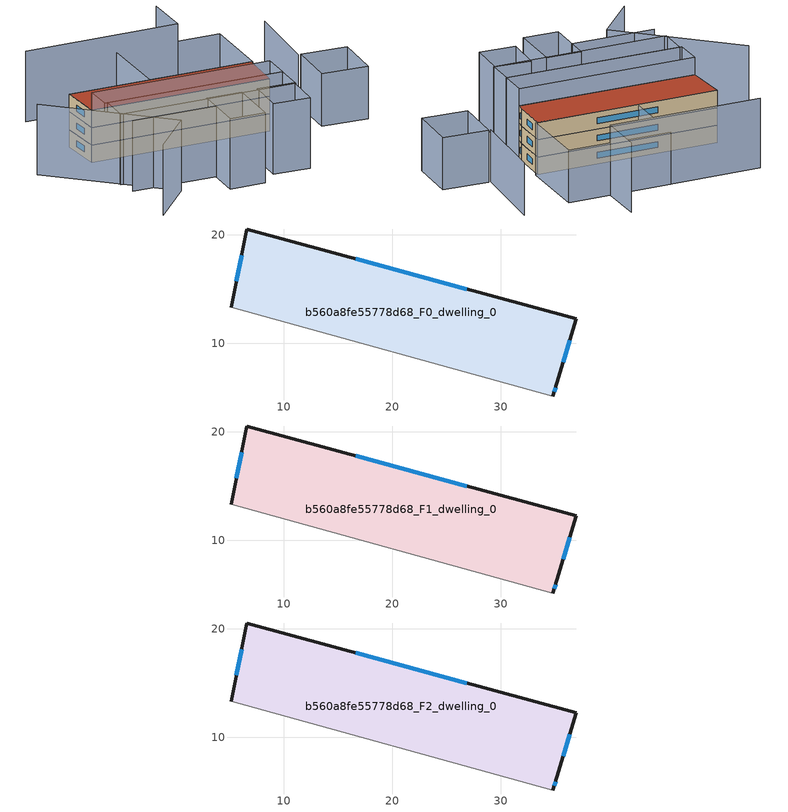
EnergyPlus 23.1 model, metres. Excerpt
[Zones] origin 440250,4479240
b560a8fe55778d68_F0_dwelling_0
 floor ground (EU_floor_Construction): 36.96,12.24 35.19,6.29 34.82,5.13 5.16,13.29 6.57,20.53 z0
 wall outside (EU_wall_Construction): 34.82,5.13 35.19,6.29 36.96,12.24 6.57,20.53 5.16,13.29 z0:3
 wall adiabatic (EU_wall_Construction): 5.16,13.29 34.82,5.13 z0:3
 window (EU_Window_Construction): 34.94,5.52 35.07,5.91 / 6.1,18.13 5.63,15.69 / 26.89,14.99 16.64,17.78 / 35.78,8.26 36.37,10.27 z0.99:2.01
b560a8fe55778d68_F1_dwelling_0
 floor to b560a8fe55778d68_F0_dwelling_0 (EU_floor_Construction): 36.96,12.24 35.19,6.29 34.82,5.13 5.16,13.29 6.57,20.53 z3
 wall outside (EU_wall_Construction): 34.82,5.13 35.19,6.29 36.96,12.24 6.57,20.53 5.16,13.29 z3:6
 wall adiabatic (EU_wall_Construction): 5.16,13.29 34.82,5.13 z3:6
 window (EU_Window_Construction): 34.94,5.52 35.07,5.91 / 6.1,18.13 5.63,15.69 / 26.89,14.99 16.64,17.78 / 35.78,8.26 36.37,10.27 z3.99:5.01
b560a8fe55778d68_F2_dwelling_0
 floor to b560a8fe55778d68_F1_dwelling_0 (EU_floor_Construction): 36.96,12.24 35.19,6.29 34.82,5.13 5.16,13.29 6.57,20.53 z6
 wall outside (EU_wall_Construction): 34.82,5.13 35.19,6.29 36.96,12.24 6.57,20.53 5.16,13.29 z6:9
 wall adiabatic (EU_wall_Construction): 5.16,13.29 34.82,5.13 z6:9
 window (EU_Window_Construction): 34.94,5.52 35.07,5.91 / 6.1,18.13 5.63,15.69 / 26.89,14.99 16.64,17.78 / 35.78,8.26 36.37,10.27 z6.99:8.01
 roof outside (EU_roof_Construction): 35.19,6.29 36.96,12.24 6.57,20.53 5.16,13.29 34.82,5.13 z9
shading: 44.57,9.72 49.29,23.56 / 42.37,1.42 44.92,9.6 / 44.92,9.6 52.5,7.24 / 52.5,7.24 49.95,-0.94 / 49.95,-0.94 42.37,1.42 / 37.27,12.16 20.01,16.86 / 20.01,16.86 23.3,28.93 / 23.3,28.93 40.56,24.22 / 40.56,24.22 37.27,12.16 z0:9; 2.66,0.34 16.51,-3.6 / -4.57,15.12 8.61,-4.41 / 8.61,-4.41 0.12,-10.14 / 35.57,33.76 33.52,26.1 / 33.52,26.1 8.04,32.91 / 30.03,-10.41 24.04,-8.48 / 24.04,-8.48 26.02,-2.29 / 26.02,-2.29 32.02,-4.22 / 32.02,-4.22 30.03,-10.41 / 20.77,-10.47 14.97,-8.81 / 14.97,-8.81 17.44,-0.18 / 17.44,-0.18 23.23,-1.83 / 23.23,-1.83 20.77,-10.47 / 4.26,8.49 33.41,0.48 / 33.41,0.48 32.06,-4.43 / 32.06,-4.43 2.91,3.59 / 2.91,3.59 4.26,8.49 / 5.16,13.29 34.82,5.13 / 34.82,5.13 33.53,0.44 / 33.53,0.44 3.87,8.6 / 3.87,8.6 5.16,13.29 z0:12
[Building]
EU S2 Campaign: North Axis=0; Terrain=City; Solar Distribution=FullExterior
[Site:Location]
Madrid: Latitude=40.5; Longitude=-3.5; Time Zone=1; Elevation=609
[SizingPeriod:WeatherFileDays]
AnnualSizingPeriod: Begin Month=1; Begin Day of Month=1; End Month=12; End Day of Month=31; Day of Week for Start Day=Monday; Use Weather File Daylight Saving Period=No; Use Weather File Rain and Snow Indicators=No
[MATERIAL]
EU_InternalMass_Material: Roughness=MediumRough; Thickness=0.1; Conductivity=1; Density=1800; Specific Heat=900; Thermal Absorptance=0.9; Solar Absorptance=0.7; Visible Absorptance=0.7
[MATERIAL:NOMASS] Roughness=MediumRough; Thermal Absorptance=0.9; Solar Absorptance=0.7; Visible Absorptance=0.7
Name | Thermal Resistance
EU_wall_NoMass | 0.609216
EU_roof_NoMass | 0.513268
EU_floor_NoMass | 0.568163
[WINDOWMATERIAL:SIMPLEGLAZINGSYSTEM]
EU_Window_SimpleGlazing: UFactor=5.50606; Solar Heat Gain Coefficient=0.85; Visible Transmittance=0.85
[CONSTRUCTION]
EU_wall_Construction: EU_wall_NoMass
EU_roof_Construction: EU_roof_NoMass
EU_floor_Construction: EU_floor_NoMass
EU_Window_Construction: EU_Window_SimpleGlazing
EU_InternalMass_Construction: EU_InternalMass_Material
[ZONE] Type=1; Multiplier=1; Ceiling Height=autocalculate; Floor Area=autocalculate; Part of Total Floor Area=Yes
Name | Volume
b560a8fe55778d68_F0_dwelling_0 | 690.245
b560a8fe55778d68_F1_dwelling_0; b560a8fe55778d68_F2_dwelling_0 | 690.246
[INTERNALMASS] Construction=EU_InternalMass_Construction; Surface Area=230.082
Name | Zone or ZoneList
b560a8fe55778d68_F0_dwelling_0_EU_InternalMass | b560a8fe55778d68_F0_dwelling_0
b560a8fe55778d68_F1_dwelling_0_EU_InternalMass | b560a8fe55778d68_F1_dwelling_0
b560a8fe55778d68_F2_dwelling_0_EU_InternalMass | b560a8fe55778d68_F2_dwelling_0
[OTHEREQUIPMENT] Fuel Type=Electricity; Design Level Calculation Method=Watts/Area; Power per Zone Floor Area=1; Fraction Latent=0; Fraction Radiant=0; Fraction Lost=0; Carbon Dioxide Generation Rate=0; EndUse Subcategory=EU_Step8_InternalGains
Name | Zone or ZoneList or Space or SpaceList | Schedule
EU_Step8_InternalGain_b560a8fe55778d68_F0_dwelling_0_f000 | b560a8fe55778d68_F0_dwelling_0 | EU_Step8_GainSchedule_b560a8fe55778d68_F0_dwelling_0_f000
EU_Step8_InternalGain_b560a8fe55778d68_F1_dwelling_0_f000 | b560a8fe55778d68_F1_dwelling_0 | EU_Step8_GainSchedule_b560a8fe55778d68_F1_dwelling_0_f000
EU_Step8_InternalGain_b560a8fe55778d68_F2_dwelling_0_f000 | b560a8fe55778d68_F2_dwelling_0 | EU_Step8_GainSchedule_b560a8fe55778d68_F2_dwelling_0_f000
[ZONEVENTILATION:DESIGNFLOWRATE] Schedule=EU_AlwaysOn; Design Flow Rate Calculation Method=AirChanges/Hour; Air Changes per Hour=0.752966; Ventilation Type=Natural; Fan Pressure Rise=0; Fan Total Efficiency=1; Constant Term Coefficient=1; Temperature Term Coefficient=0; Velocity Term Coefficient=0; Velocity Squared Term Coefficient=0; Minimum Indoor Temperature=-100; Maximum Indoor Temperature=100; Delta Temperature=-100; Minimum Outdoor Temperature=-100; Maximum Outdoor Temperature=100; Maximum Wind Speed=40
Name | Zone or ZoneList or Space or SpaceList
EU_ConstantAir_b560a8fe55778d68_F0_dwelling_0 | b560a8fe55778d68_F0_dwelling_0
EU_ConstantAir_b560a8fe55778d68_F1_dwelling_0 | b560a8fe55778d68_F1_dwelling_0
EU_ConstantAir_b560a8fe55778d68_F2_dwelling_0 | b560a8fe55778d68_F2_dwelling_0
[HVACTEMPLATE:THERMOSTAT] Constant Heating Setpoint=20; Constant Cooling Setpoint=50
EU_HeatOnly_b560a8fe55778d68_F0_dwelling_0; EU_HeatOnly_b560a8fe55778d68_F1_dwelling_0; EU_HeatOnly_b560a8fe55778d68_F2_dwelling_0
[HVACTEMPLATE:ZONE:IDEALLOADSAIRSYSTEM] System Availability Schedule=EU_AlwaysOn; Maximum Heating Supply Air Temperature=50; Minimum Cooling Supply Air Temperature=13; Maximum Heating Supply Air Humidity Ratio=0.0156; Minimum Cooling Supply Air Humidity Ratio=0.0077; Heating Limit=NoLimit; Cooling Limit=NoLimit; Heating Availability Schedule=EU_AlwaysOn; Cooling Availability Schedule=EU_CoolingOff; Dehumidification Control Type=ConstantSensibleHeatRatio; Cooling Sensible Heat Ratio=0.7; Dehumidification Setpoint=60; Humidification Control Type=None; Humidification Setpoint=30; Outdoor Air Method=None; Outdoor Air Flow Rate per Person=0.00944; Outdoor Air Flow Rate per Zone Floor Area=0; Outdoor Air Flow Rate per Zone=0; Demand Controlled Ventilation Type=None; Outdoor Air Economizer Type=NoEconomizer; Heat Recovery Type=None; Sensible Heat Recovery Effectiveness=0.7; Latent Heat Recovery Effectiveness=0.65
Name | Template Thermostat
b560a8fe55778d68_F0_dwelling_0 | EU_HeatOnly_b560a8fe55778d68_F0_dwelling_0
b560a8fe55778d68_F1_dwelling_0 | EU_HeatOnly_b560a8fe55778d68_F1_dwelling_0
b560a8fe55778d68_F2_dwelling_0 | EU_HeatOnly_b560a8fe55778d68_F2_dwelling_0
[SIZING:ZONE] Zone Cooling Design Supply Air Temperature Input Method=SupplyAirTemperature; Zone Cooling Design Supply Air Temperature=13; Zone Heating Design Supply Air Temperature Input Method=SupplyAirTemperature; Zone Heating Design Supply Air Temperature=50; Zone Cooling Design Supply Air Humidity Ratio=0.008; Zone Heating Design Supply Air Humidity Ratio=0.008; Cooling Design Air Flow Method=DesignDay; Cooling Design Air Flow Rate=0; Cooling Minimum Air Flow per Zone Floor Area=0.000762; Cooling Minimum Air Flow=0; Cooling Minimum Air Flow Fraction=0.2; Heating Design Air Flow Method=DesignDay; Heating Design Air Flow Rate=0; Heating Maximum Air Flow per Zone Floor Area=0.002032; Heating Maximum Air Flow=0.141576; Heating Maximum Air Flow Fraction=0.3; Account for Dedicated Outdoor Air System=No; Dedicated Outdoor Air System Control Strategy=NeutralSupplyAir; Dedicated Outdoor Air Low Setpoint Temperature for Design=autosize; Dedicated Outdoor Air High Setpoint Temperature for Design=autosize; Zone Load Sizing Method=Sensible Load Only No Latent Load; Zone Latent Cooling Design Supply Air Humidity Ratio Input Method=HumidityRatioDifference; Zone Cooling Design Supply Air Humidity Ratio Difference=0.005; Zone Latent Heating Design Supply Air Humidity Ratio Input Method=HumidityRatioDifference; Zone Humidification Design Supply Air Humidity Ratio Difference=0.005
b560a8fe55778d68_F0_dwelling_0; b560a8fe55778d68_F1_dwelling_0; b560a8fe55778d68_F2_dwelling_0
[SCHEDULE:CONSTANT]
Name | Hourly Value
EU_AlwaysOn | 1
EU_CoolingOff | 0
[SCHEDULE:FILE] Column Number=1; Rows to Skip at Top=0; Number of Hours of Data=8760; Column Separator=Comma; Interpolate to Timestep=No; Minutes per Item=60; Adjust Schedule for Daylight Savings=Yes
Name | File
EU_Step8_GainSchedule_b560a8fe55778d68_F0_dwelling_0_f000 | ../../schedules/b560a8fe55778d68/b560a8fe55778d68_F0_dwelling_0_f000_gain.csv
EU_Step8_GainSchedule_b560a8fe55778d68_F1_dwelling_0_f000 | ../../schedules/b560a8fe55778d68/b560a8fe55778d68_F1_dwelling_0_f000_gain.csv
EU_Step8_GainSchedule_b560a8fe55778d68_F2_dwelling_0_f000 | ../../schedules/b560a8fe55778d68/b560a8fe55778d68_F2_dwelling_0_f000_gain.csv
